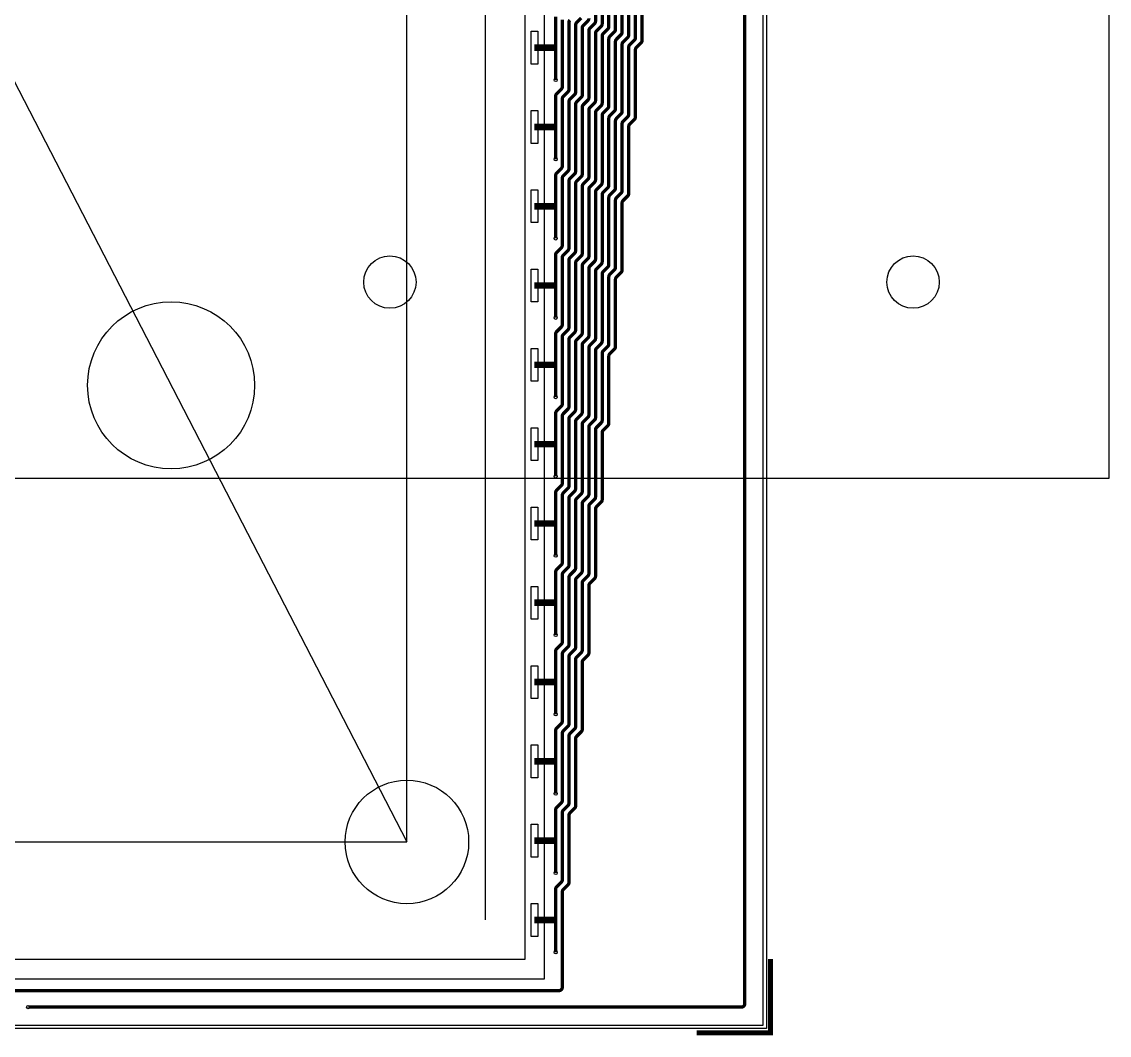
# Model space of a CAD drawing. Header units: millimetres. Extents: x 56 to 246, y -259 to -31.
# Drawn here: x 163.4 to 246.5, y -258.6 to -181.1 of the extents above; entities that cross this region are included whole.
import ezdxf

# ---------------------------------------------------------------- set-up
doc = ezdxf.new("R2010")
doc.units = ezdxf.units.MM
doc.header["$MEASUREMENT"] = 0
doc.layers.get('0').update_dxf_attribs({"linetype": 'CONTINUOUS'})
for name, color, linetype in [('17', 1, 'CONTINUOUS'), ('26', 7, 'CONTINUOUS'), ('9B Barrier', 82, 'CONTINUOUS'), ('ACCURACY_CORE', 114, 'CONTINUOUS'), ('ACCURACY_EDGE', 102, 'CONTINUOUS'), ('ACTIVE_AREA', 50, 'CONTINUOUS'), ('JITTER_CORE', 4, 'CONTINUOUS'), ('JITTER_EDGE', 7, 'CONTINUOUS'), ('LINEARITY_CORE', 183, 'CONTINUOUS'), ('LINEARITY_EDGE', 193, 'CONTINUOUS'), ('Robot Base', 6, 'CONTINUOUS'), ('SNR_CORE', 63, 'CONTINUOUS'), ('SNR_EDGE', 115, 'CONTINUOUS'), ('X_NODE_CC', 11, 'CONTINUOUS')]:
    doc.layers.add(name, color=color, linetype=linetype)

# ---------------------------------------------------------------- blocks, each defined once
blk = doc.blocks.new('*U2')
blk.add_circle((0, 0), 2)
blk = doc.blocks.new('*U3')
at = {"color": 0, "linetype": 'ByBlock'}
for p in [(120, -120), (160, -120)]:
    blk.add_blockref('*U2', p, dxfattribs=at)

msp = doc.modelspace()

# ---------------------------------------------------------------- linework, layer by layer
at = {"layer": '17', "const_width": 0.254}
for points in [[(175.35282, -30.9651), (175.35282, -50.44039, 0.15229617), (175.39648, -50.58043), (178.42983, -54.97136, -0.15229617), (178.4735, -55.1114), (178.4735, -63.77252, 0.05227427), (178.47902, -63.82519), (178.73722, -65.0431, -0.05227427), (178.74274, -65.09577), (178.74274, -69.95398, 0.41421356), (178.99674, -70.20798), (218.38261, -70.20798, -0.41421356), (218.63661, -70.46198), (218.63661, -256.19182, -0.41421356), (218.38261, -256.44582), (163.85284, -256.44582)], [(204.17461, -215.85925), (204.17461, -211.03732, -0.19891237), (204.249, -210.85772), (204.60826, -210.49846, 0.19891237), (204.68265, -210.31886), (204.68265, -205.1826, -0.19891237), (204.75705, -205.003), (205.11621, -204.64383, 0.19891237), (205.19061, -204.46423), (205.19061, -199.32787, -0.19891237), (205.265, -199.14827), (205.62426, -198.78901, 0.19891237), (205.69865, -198.60941), (205.69865, -193.47315, -0.19891237), (205.77305, -193.29355), (206.13226, -192.93434, 0.19891237), (206.20665, -192.75473), (206.20665, -187.61844, -0.19891237), (206.28105, -187.43883), (206.64026, -187.07962, 0.19891237), (206.71465, -186.90002), (206.71465, -181.76376, -0.19891237), (206.78905, -181.58416), (207.14826, -181.22495, 0.19891237), (207.22265, -181.04534), (207.22265, -175.909, -0.19891237)], [(204.17461, -221.9244), (204.17461, -217.10251, -0.19891237), (204.249, -216.9229), (204.60821, -216.56369, 0.19891237), (204.68261, -216.38408), (204.68261, -211.24774, -0.19891237), (204.757, -211.06814), (205.11626, -210.70888, 0.19891237), (205.19065, -210.52928), (205.19065, -205.39302, -0.19891237), (205.26505, -205.21342), (205.62421, -204.85425, 0.19891237), (205.69861, -204.67465), (205.69861, -199.53838, -0.19891237), (205.773, -199.35878), (206.13226, -198.99952, 0.19891237), (206.20665, -198.81992), (206.20665, -193.68357, -0.19891237), (206.28105, -193.50397), (206.64026, -193.14476, 0.19891237), (206.71465, -192.96515), (206.71465, -187.82886, -0.19891237), (206.78905, -187.64925), (207.14826, -187.29004, 0.19891237), (207.22265, -187.11044), (207.22265, -181.97418, -0.19891237), (207.29705, -181.79458), (207.65626, -181.43537, 0.19891237), (207.73065, -181.25576), (207.73065, -176.11942, -0.19891237)], [(204.17461, -227.98954), (204.17461, -223.16764, -0.19891237), (204.249, -222.98804), (204.60826, -222.62878, 0.19891237), (204.68265, -222.44918), (204.68265, -217.31288, -0.19891237), (204.75705, -217.13328), (205.11621, -216.77411, 0.19891237), (205.19061, -216.59451), (205.19061, -211.45816, -0.19891237), (205.265, -211.27856), (205.62426, -210.9193, 0.19891237), (205.69865, -210.7397), (205.69865, -205.60348, -0.19891237), (205.77305, -205.42387), (206.13221, -205.06471, 0.19891237), (206.20661, -204.8851), (206.20661, -199.7488, -0.19891237), (206.281, -199.5692), (206.64026, -199.20994, 0.19891237), (206.71465, -199.03034), (206.71465, -193.894, -0.19891237), (206.78905, -193.71439), (207.14826, -193.35518, 0.19891237), (207.22265, -193.17557), (207.22265, -188.03928, -0.19891237), (207.29705, -187.85967), (207.65626, -187.50046, 0.19891237), (207.73065, -187.32086), (207.73065, -182.1846, -0.19891237), (207.80505, -182.005), (208.16426, -181.64579, 0.19891237), (208.23865, -181.46618), (208.23865, -176.32984, -0.19891237)], [(204.17461, -234.05468), (204.17461, -229.23277, -0.19891237), (204.249, -229.05317), (204.60826, -228.69391, 0.19891237), (204.68265, -228.51431), (204.68265, -223.37802, -0.19891237), (204.75705, -223.19842), (205.11626, -222.83921, 0.19891237), (205.19065, -222.6596), (205.19065, -217.5233, -0.19891237), (205.26505, -217.3437), (205.62421, -216.98453, 0.19891237), (205.69861, -216.80493), (205.69861, -211.66866, -0.19891237), (205.773, -211.48905), (206.13226, -211.1298, 0.19891237), (206.20665, -210.9502), (206.20665, -205.8139, -0.19891237), (206.28105, -205.63429), (206.64021, -205.27513, 0.19891237), (206.71461, -205.09552), (206.71461, -199.95922, -0.19891237), (206.789, -199.77962), (207.14826, -199.42036, 0.19891237), (207.22265, -199.24076), (207.22265, -194.10442, -0.19891237), (207.29705, -193.92481), (207.65626, -193.5656, 0.19891237), (207.73065, -193.386), (207.73065, -188.2497, -0.19891237), (207.80505, -188.07009), (208.16426, -187.71088, 0.19891237), (208.23865, -187.53128), (208.23865, -182.39502, -0.19891237), (208.31305, -182.21542), (208.67226, -181.85621, 0.19891237), (208.74665, -181.6766), (208.74665, -176.54026, -0.19891237)], [(204.17461, -240.1198), (204.17461, -235.29788, -0.19891237), (204.249, -235.11827), (204.60826, -234.75902, 0.19891237), (204.68265, -234.57941), (204.68265, -229.44315, -0.19891237), (204.75705, -229.26354), (205.11626, -228.90433, 0.19891237), (205.19065, -228.72473), (205.19065, -223.58844, -0.19891237), (205.26505, -223.40884), (205.62426, -223.04963, 0.19891237), (205.69865, -222.87002), (205.69865, -217.73375, -0.19891237), (205.77305, -217.55415), (206.13221, -217.19498, 0.19891237), (206.20661, -217.01538), (206.20661, -211.87908, -0.19891237), (206.281, -211.69948), (206.64026, -211.34022, 0.19891237), (206.71465, -211.16062), (206.71465, -206.02432, -0.19891237), (206.78905, -205.84471), (207.14821, -205.48555, 0.19891237), (207.22261, -205.30594), (207.22261, -200.16964, -0.19891237), (207.297, -199.99004), (207.65626, -199.63078, 0.19891237), (207.73065, -199.45118), (207.73065, -194.31484, -0.19891237), (207.80505, -194.13523), (208.16426, -193.77602, 0.19891237), (208.23865, -193.59642), (208.23865, -188.46012, -0.19891237), (208.31305, -188.28051), (208.67226, -187.9213, 0.19891237), (208.74665, -187.7417), (208.74665, -182.60544, -0.19891237), (208.82105, -182.42584), (209.18026, -182.06663, 0.19891237), (209.25465, -181.88702), (209.25465, -176.75068, -0.19891237)], [(204.17461, -246.18494), (204.17461, -241.36305, -0.19891237), (204.249, -241.18344), (204.60821, -240.82423, 0.19891237), (204.68261, -240.64463), (204.68261, -235.5083, -0.19891237), (204.757, -235.32869), (205.11626, -234.96944, 0.19891237), (205.19065, -234.78983), (205.19065, -229.65357, -0.19891237), (205.26505, -229.47396), (205.62426, -229.11475, 0.19891237), (205.69865, -228.93515), (205.69865, -223.79886, -0.19891237), (205.77305, -223.61926), (206.13226, -223.26005, 0.19891237), (206.20665, -223.08044), (206.20665, -217.94418, -0.19891237), (206.28105, -217.76457), (206.64021, -217.4054, 0.19891237), (206.71461, -217.2258), (206.71461, -212.0895, -0.19891237), (206.789, -211.9099), (207.14826, -211.55064, 0.19891237), (207.22265, -211.37104), (207.22265, -206.23474, -0.19891237), (207.29705, -206.05513), (207.65621, -205.69597, 0.19891237), (207.73061, -205.51636), (207.73061, -200.38006, -0.19891237), (207.805, -200.20046), (208.16426, -199.8412, 0.19891237), (208.23865, -199.6616), (208.23865, -194.52526, -0.19891237), (208.31305, -194.34565), (208.67226, -193.98644, 0.19891237), (208.74665, -193.80684), (208.74665, -188.67054, -0.19891237), (208.82105, -188.49093), (209.18026, -188.13172, 0.19891237), (209.25465, -187.95212), (209.25465, -182.81586, -0.19891237), (209.32905, -182.63626), (209.68826, -182.27705, 0.19891237), (209.76265, -182.09744), (209.76265, -176.9611, -0.19891237)], [(204.17461, -252.25008), (204.17461, -247.42816, -0.19891237), (204.249, -247.24855), (204.60821, -246.88934, 0.19891237), (204.68261, -246.70974), (204.68261, -241.57347, -0.19891237), (204.757, -241.39386), (205.11621, -241.03465, 0.19891237), (205.19061, -240.85505), (205.19061, -235.71872, -0.19891237), (205.265, -235.53911), (205.62426, -235.17986, 0.19891237), (205.69865, -235.00025), (205.69865, -229.86399, -0.19891237), (205.77305, -229.68438), (206.13226, -229.32517, 0.19891237), (206.20665, -229.14557), (206.20665, -224.00928, -0.19891237), (206.28105, -223.82968), (206.64026, -223.47047, 0.19891237), (206.71465, -223.29086), (206.71465, -218.1546, -0.19891237), (206.78905, -217.97499), (207.14821, -217.61582, 0.19891237), (207.22261, -217.43622), (207.22261, -212.29992, -0.19891237), (207.297, -212.12032), (207.65626, -211.76106, 0.19891237), (207.73065, -211.58146), (207.73065, -206.44516, -0.19891237), (207.80505, -206.26555), (208.16421, -205.90639, 0.19891237), (208.23861, -205.72678), (208.23861, -200.59048, -0.19891237), (208.313, -200.41088), (208.67226, -200.05162, 0.19891237), (208.74665, -199.87202), (208.74665, -194.73568, -0.19891237), (208.82105, -194.55607), (209.18026, -194.19686, 0.19891237), (209.25465, -194.01726), (209.25465, -188.88096, -0.19891237), (209.32905, -188.70135), (209.68826, -188.34214, 0.19891237), (209.76265, -188.16254), (209.76265, -183.02628, -0.19891237), (209.83705, -182.84668), (210.19626, -182.48747, 0.19891237), (210.27065, -182.30786), (210.27065, -177.17152, -0.19891237)], [(111.56983, -255.19183), (204.42861, -255.19183, 0.41421356), (204.68261, -254.93783), (204.68261, -247.63858, -0.19891237), (204.757, -247.45897), (205.11621, -247.09976, 0.19891237), (205.19061, -246.92016), (205.19061, -241.78389, -0.19891237), (205.265, -241.60429), (205.62421, -241.24507, 0.19891237), (205.69861, -241.06547), (205.69861, -235.92914, -0.19891237), (205.773, -235.74953), (206.13226, -235.39028, 0.19891237), (206.20665, -235.21067), (206.20665, -230.07441, -0.19891237), (206.28105, -229.8948), (206.64026, -229.53559, 0.19891237), (206.71465, -229.35599), (206.71465, -224.2197, -0.19891237), (206.78905, -224.0401), (207.14826, -223.68089, 0.19891237), (207.22265, -223.50128), (207.22265, -218.36502, -0.19891237), (207.29705, -218.18541), (207.65621, -217.82625, 0.19891237), (207.73061, -217.64664), (207.73061, -212.51034, -0.19891237), (207.805, -212.33074), (208.16426, -211.97148, 0.19891237), (208.23865, -211.79188), (208.23865, -206.65558, -0.19891237), (208.31305, -206.47597), (208.67221, -206.11681, 0.19891237), (208.74661, -205.9372), (208.74661, -200.8009, -0.19891237), (208.821, -200.6213), (209.18026, -200.26205, 0.19891237), (209.25465, -200.08244), (209.25465, -194.9461, -0.19891237), (209.32905, -194.76649), (209.68826, -194.40728, 0.19891237), (209.76265, -194.22768), (209.76265, -189.09138, -0.19891237), (209.83705, -188.91177), (210.19626, -188.55256, 0.19891237), (210.27065, -188.37296), (210.27065, -183.23671, -0.19891237), (210.34505, -183.0571), (210.70426, -182.69789, 0.19891237), (210.77865, -182.51828), (210.77865, -177.38194, -0.19891237)], [(204.17461, -203.72898), (204.17461, -198.90703, -0.19891237), (204.249, -198.72743), (204.60826, -198.36817, 0.19891237), (204.68265, -198.18857), (204.68265, -193.05233, -0.19891237), (204.75705, -192.87272), (205.11626, -192.51351, 0.19891237), (205.19065, -192.33391), (205.19065, -187.19756, -0.19891237), (205.26505, -187.01796), (205.62426, -186.65875, 0.19891237), (205.69865, -186.47914), (205.69865, -181.34292, -0.19891237), (205.77305, -181.16332), (206.13226, -180.80411, 0.19891237)], [(204.17461, -209.79412), (204.17461, -204.97223, -0.19891237), (204.249, -204.79262), (204.60821, -204.43341, 0.19891237), (204.68261, -204.25381), (204.68261, -199.11745, -0.19891237), (204.757, -198.93785), (205.11626, -198.57859, 0.19891237), (205.19065, -198.39899), (205.19065, -193.26275, -0.19891237), (205.26505, -193.08314), (205.62426, -192.72393, 0.19891237), (205.69865, -192.54433), (205.69865, -187.40802, -0.19891237), (205.77305, -187.22841), (206.13226, -186.8692, 0.19891237), (206.20665, -186.68959), (206.20665, -181.55334, -0.19891237), (206.28105, -181.37374), (206.64026, -181.01453, 0.19891237), (206.71465, -180.83492)], [(204.17461, -191.59869), (204.17461, -186.77677, -0.19891237), (204.249, -186.59716), (204.60826, -186.23791, 0.19891237), (204.68265, -186.0583), (204.68265, -180.92205, -0.19891237)], [(204.17461, -197.66384), (204.17461, -192.84195, -0.19891237), (204.249, -192.66234), (204.60826, -192.30309, 0.19891237), (204.68265, -192.12348), (204.68265, -186.98714, -0.19891237), (204.75705, -186.80754), (205.11626, -186.44833, 0.19891237), (205.19065, -186.26872), (205.19065, -181.13247, -0.19891237), (205.26505, -180.95286)], [(204.17461, -185.53357), (204.17461, -180.71167, -0.19891237)]]:
    msp.add_lwpolyline(points, format="xyb", dxfattribs=at)
at = {"layer": '17'}
for points in [[(202.7996, -181.81702), (202.7996, -184.32298), (202.29961, -184.32298), (202.29961, -181.81702)], [(202.7996, -187.88216), (202.7996, -190.38812), (202.29961, -190.38812), (202.29961, -187.88216)], [(202.7996, -193.94729), (202.7996, -196.45325), (202.29961, -196.45325), (202.29961, -193.94729)], [(202.7996, -200.01243), (202.7996, -202.51839), (202.29961, -202.51839), (202.29961, -200.01243)], [(202.7996, -206.07757), (202.7996, -208.58353), (202.29961, -208.58353), (202.29961, -206.07757)], [(202.7996, -212.14271), (202.7996, -214.64867), (202.29961, -214.64867), (202.29961, -212.14271)], [(202.7996, -218.20785), (202.7996, -220.71381), (202.29961, -220.71381), (202.29961, -218.20785)], [(202.7996, -224.27299), (202.7996, -226.77895), (202.29961, -226.77895), (202.29961, -224.27299)], [(202.7996, -230.33813), (202.7996, -232.84409), (202.29961, -232.84409), (202.29961, -230.33813)], [(202.7996, -236.40327), (202.7996, -238.90923), (202.29961, -238.90923), (202.29961, -236.40327)], [(202.7996, -242.46841), (202.7996, -244.97437), (202.29961, -244.97437), (202.29961, -242.46841)], [(202.7996, -248.53355), (202.7996, -251.03951), (202.29961, -251.03951), (202.29961, -248.53355)]]:
    msp.add_lwpolyline(points, close=True, dxfattribs=at)
for points, const_width in [([(202.5496, -183.07), (204.17461, -183.07)], 0.5), ([(202.5496, -189.13514), (204.17461, -189.13514)], 0.5), ([(202.5496, -195.20027), (204.17461, -195.20027)], 0.5), ([(202.5496, -201.26541), (204.17461, -201.26541)], 0.5), ([(202.5496, -207.33055), (204.17461, -207.33055)], 0.5), ([(202.5496, -213.39569), (204.17461, -213.39569)], 0.5), ([(202.5496, -219.46083), (204.17461, -219.46083)], 0.5), ([(202.5496, -225.52597), (204.17461, -225.52597)], 0.5), ([(202.5496, -231.59111), (204.17461, -231.59111)], 0.5), ([(202.5496, -237.65625), (204.17461, -237.65625)], 0.5), ([(202.5496, -243.72139), (204.17461, -243.72139)], 0.5), ([(202.5496, -249.78653), (204.17461, -249.78653)], 0.5), ([(214.95361, -258.41432), (220.60511, -258.41432), (220.60511, -252.76282)], 0.381)]:
    msp.add_lwpolyline(points, dxfattribs=dict(at, const_width=const_width))
for centre in [(204.17461, -185.53357), (204.17461, -191.59869), (204.17461, -197.66384), (204.17461, -203.72898), (204.17461, -209.79412), (204.17461, -215.85925), (204.17461, -221.9244), (204.17461, -227.98954), (204.17461, -234.05468), (204.17461, -240.1198), (204.17461, -246.18494), (204.17461, -252.25008), (163.85284, -256.44582)]:
    msp.add_circle(centre, 0.127, dxfattribs=at)
at = {"layer": '26'}
msp.add_lwpolyline([(145.61478, -68.19159, -0.41547785), (145.24776, -68.81098), (106.67207, -68.81098), (106.67207, -257.84282), (220.03361, -257.84282), (220.03361, -68.81098), (180.95754, -68.81098, -0.41547785), (180.59052, -68.19159)], format="xyb", dxfattribs=at)
at = {"layer": '9B Barrier'}
msp.add_lwpolyline([(220.28761, -68.55698), (220.28761, -258.09682), (106.41807, -258.09682), (106.41807, -68.55698)], dxfattribs=at)
at = {"layer": '9B Barrier', "color": 101}
msp.add_lwpolyline([(203.2996, -93.62548), (203.2996, -254.31807), (110.19683, -254.31807), (110.19683, -93.62548)], close=True, dxfattribs=at)
at = {"layer": '9B Barrier', "color": 83}
msp.add_lwpolyline([(203.2996, -93.62548), (203.2996, -254.31807), (110.19683, -254.31807), (110.19683, -93.62548)], close=True, dxfattribs=at)
at = {"layer": 'ACCURACY_CORE'}
msp.add_circle((174.77399, -208.89545), 6.3862, dxfattribs=at)
at = {"layer": 'ACCURACY_EDGE'}
msp.add_circle((192.79979, -243.8186), 4.72221, dxfattribs=at)
at = {"layer": 'ACTIVE_AREA'}
msp.add_lwpolyline([(111.6703, -95.12805), (201.82614, -95.12805), (201.82614, -252.81653), (111.6703, -252.81653)], close=True, dxfattribs=at)
at = {"layer": 'JITTER_CORE'}
msp.add_circle((174.77399, -208.89545), 6.3862, dxfattribs=at)
at = {"layer": 'JITTER_EDGE'}
msp.add_circle((192.79979, -243.8186), 4.72221, dxfattribs=at)
at = {"layer": 'LINEARITY_CORE'}
msp.add_line((120.6966, -104.126), (192.79979, -243.8186), dxfattribs=at)
at = {"layer": 'LINEARITY_EDGE'}
for p, q in [((192.79979, -243.8186), (192.79979, -104.126)), ((120.6966, -243.8186), (192.79979, -243.8186))]:
    msp.add_line(p, q, dxfattribs=at)
at = {"layer": 'Robot Base', "color": 2}
msp.add_lwpolyline([(56.49979, -216), (246.49979, -216), (246.49979, -66), (56.49979, -66)], close=True, dxfattribs=at)
at = {"layer": 'SNR_CORE'}
msp.add_circle((174.77399, -208.89545), 6.3862, dxfattribs=at)
at = {"layer": 'SNR_EDGE'}
msp.add_circle((192.79979, -243.8186), 4.72221, dxfattribs=at)
at = {"layer": 'X_NODE_CC'}
msp.add_line((198.79614, -98.15805), (198.79614, -249.78653), dxfattribs=at)

# ---------------------------------------------------------------- block references
at = {"layer": 'Robot Base', "color": 2}
msp.add_blockref('*U3', (71.49979, -81), dxfattribs=at)

doc.saveas('drawing.dxf')
